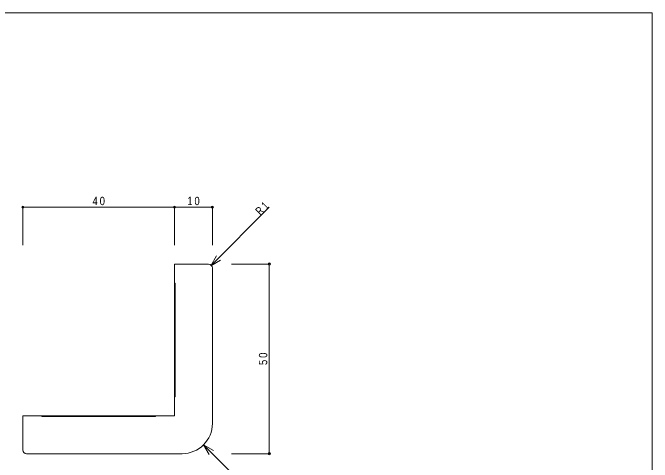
# Model space of a CAD drawing. Units: millimetres, scale not verified. Extents: x -141 to 141, y -98 to 98.
# Drawn here: x -27.6 to 141, y -21 to 97.5 of the extents above; entities that cross this region are included whole.
import ezdxf

# ---------------------------------------------------------------- set-up
doc = ezdxf.new("R2010")
doc.units = ezdxf.units.MM
doc.header["$PDMODE"] = 32
doc.header["$PDSIZE"] = 0.6
for name, color, linetype, lineweight in [('0-0_ＫＢ製品', 2, 'Continuous', 9), ('0-3_寸法', 4, 'Continuous', 9), ('0-4_引出線字', 4, 'Continuous', 9), ('0-8_他製品', 7, 'Continuous', 9), ('F-0_図面枠', 5, 'Continuous', 9)]:
    doc.layers.add(name, color=color, linetype=linetype, lineweight=lineweight)
doc.styles.add('HGｺﾞｼｯｸM', font='')
doc.styles.get('HGｺﾞｼｯｸM').set_extended_font_data('HGｺﾞｼｯｸM')

msp = doc.modelspace()

# ---------------------------------------------------------------- linework, layer by layer
at = {"layer": '0-0_ＫＢ製品'}
for p, q in [((15, 31.25), (15, -8.75)), ((24, 31.25), (15, 31.25)), ((25, -10.75), (25, 30.25)), ((-25, -8.75), (15, -8.75)), ((-25, -17.75), (-25, -8.75)), ((17, -18.75), (-24, -18.75))]:
    msp.add_line(p, q, dxfattribs=at)
for centre, radius, start, end in [((24, 30.25), 1, 0, 90), ((17, -10.75), 8, 270, 0), ((-24, -17.75), 1, 180, 270)]:
    msp.add_arc(centre, radius, start, end, dxfattribs=at)
at = {"layer": '0-3_寸法'}
for p, q in [((15, 46.25), (-25, 46.25)), ((-25, 46.25), (-25, 36.25)), ((25, 46.25), (15, 46.25)), ((15, 46.25), (15, 36.25)), ((25, 46.25), (25, 36.25)), ((40, 31.25), (30, 31.25)), ((40, 31.25), (40, -18.75)), ((40, -18.75), (30, -18.75))]:
    msp.add_line(p, q, dxfattribs=at)
for p in [(-25, 46.25), (15, 46.25), (25, 46.25), (40, 31.25), (40, -18.75)]:
    msp.add_point(p, dxfattribs=at)
at = {"layer": '0-4_引出線字'}
for p, q in [((24.561, 30.811), (40, 46.25)), ((24.561, 30.811), (26.061, 33.409)), ((24.561, 30.811), (27.159, 32.311)), ((22.657, -16.407), (25.255, -17.907)), ((22.657, -16.407), (24.157, -19.005)), ((22.657, -16.407), (40, -33.75))]:
    msp.add_line(p, q, dxfattribs=at)
at = {"layer": '0-8_他製品'}
for p, q in [((15, -3.75), (15.2, -3.75)), ((-20, -8.95), (-20, -8.75)), ((-20, -8.95), (10, -8.95)), ((10, -8.75), (10, -8.95))]:
    msp.add_line(p, q, dxfattribs=at)
msp.add_lwpolyline([(15, 26.25), (15.2, 26.25), (15.2, -3.75)], dxfattribs=at)
at = {"layer": 'F-0_図面枠'}
for p, q in [((-141, 97.5), (141, 97.5)), ((141, 97.5), (141, -97.5))]:
    msp.add_line(p, q, dxfattribs=at)

# ---------------------------------------------------------------- texts
at = {"layer": '0-3_寸法', "color": 7, "char_height": 2.199, "attachment_point": 7, "style": 'HGｺﾞｼｯｸM'}
for s, insert in [('\\T1.36;\\W0.85;40', (-6.625, 46.75)), ('\\T1.36;\\W0.85;10', (18.375, 46.75))]:
    msp.add_mtext(s, dxfattribs=dict(at, insert=insert))
for s, insert, rotation in [('\\T1.36;\\W0.75;R1', (37.702, 43.952), 45), ('\\T1.36;\\W0.85;50', (39.5, 4.625), 90)]:
    msp.add_mtext(s, dxfattribs=dict(at, insert=insert, rotation=rotation))

doc.saveas('drawing.dxf')
